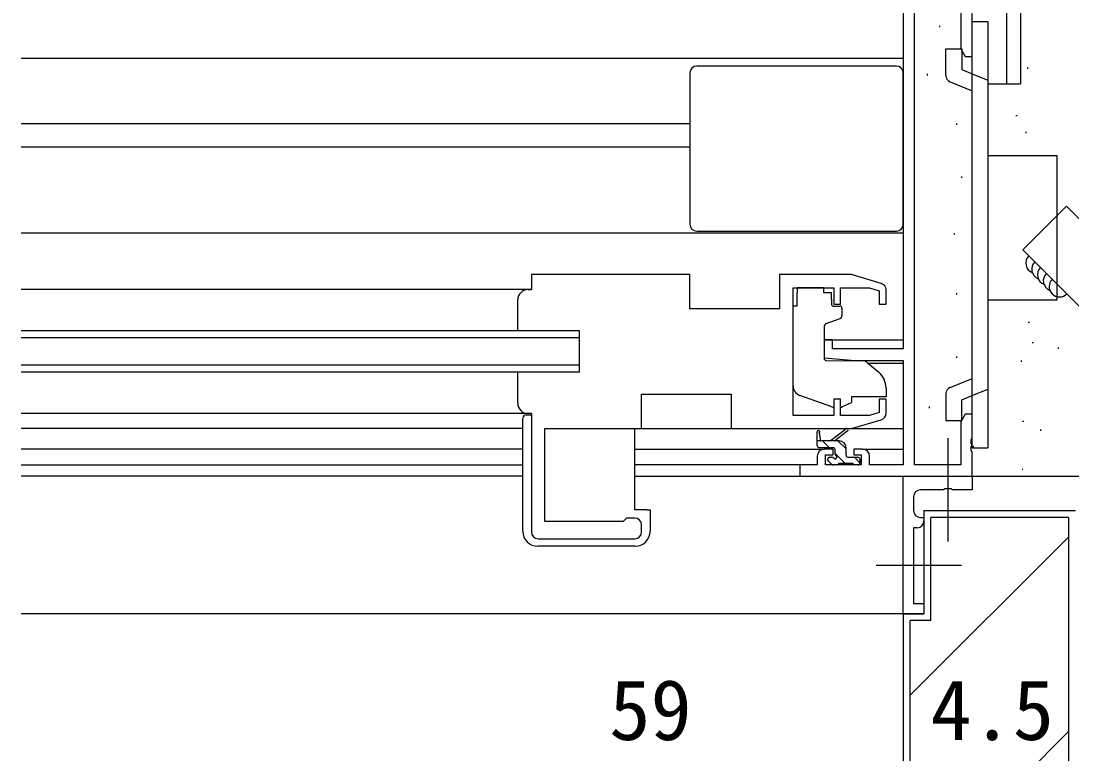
# Model space of a CAD drawing. Units: millimetres, scale not verified. Extents: x -525 to 525, y -780 to 776.
# Drawn here: x 81.9 to 234.5, y -484.4 to -377.9 of the extents above; entities that cross this region are included whole.
import ezdxf
from ezdxf.enums import TextEntityAlignment as Align

# ---------------------------------------------------------------- set-up
doc = ezdxf.new("R2010")
doc.units = ezdxf.units.MM
doc.header["$LTSCALE"] = 4
for name, color, linetype in [('0-2_YKK_11', 7, 'Continuous'), ('0-3_YKK_12', 2, 'Continuous'), ('0-4_YKK_13', 4, 'Continuous'), ('0-6_YKK_D', 6, 'Continuous'), ('0-8_YSS_K', 3, 'Continuous'), ('0-9_YSS_KE', 3, 'Continuous')]:
    doc.layers.add(name, color=color, linetype=linetype)
doc.styles.add('ＭＳ ゴシック', font='')
doc.styles.get('ＭＳ ゴシック').set_extended_font_data('MS Gothic')

msp = doc.modelspace()

# ---------------------------------------------------------------- linework, layer by layer
at = {"layer": '0-2_YKK_11'}
for p, q in [((156.001, -434.999), (156.001, -452.199)), ((211.501, -447.099), (211.501, -449.099)), ((172.001, -452.199), (172.001, -451.199)), ((157.001, -453.199), (171.001, -453.199))]:
    msp.add_line(p, q, dxfattribs=at)
for points in [[(211.631, -442.469), (211.631, -375.729), (218.371, -375.729), (218.371, -382.008), (219.001, -383.099), (220.001, -383.099), (220.001, -374.099), (195.001, -374.099), (195.001, -375.729), (210.001, -375.729), (210.001, -425.599), (199.701, -425.599), (199.701, -424.299), (198.501, -424.299), (198.501, -426.906), (203.001, -427.299), (210.001, -427.299), (210.001, -442.469), (205.101, -442.469), (205.101, -441.199)], [(206.788, -416.086), (202.501, -414.799), (192.001, -414.799), (192.001, -419.799), (179.001, -419.799), (179.001, -414.799), (156.001, -414.799), (156.001, -416.999)], [(207.501, -434.955), (207.501, -432.899), (206.501, -432.899), (206.501, -434.851), (205.106, -435.269), (200.901, -435.269), (200.901, -432.899), (199.901, -432.899), (199.901, -435.269), (194.001, -435.269), (194.001, -416.729), (199.901, -416.729), (199.901, -419.099), (200.901, -419.099), (200.901, -416.729), (205.106, -416.729), (206.501, -417.148), (206.501, -419.099), (207.501, -419.099), (207.501, -417.043)], [(171.001, -450.199), (169.801, -450.199), (169.501, -450.499), (169.301, -450.699), (157.931, -450.699), (157.931, -437.199), (172.001, -437.199), (172.001, -432.199), (185.001, -432.199), (185.001, -437.199), (202.501, -437.199), (206.788, -435.913)], [(197.501, -441.199), (197.501, -442.469), (195.001, -442.469), (195.001, -444.099), (220.001, -444.099), (220.001, -440.558), (219.881, -440.374), (219.881, -439.824), (220.001, -439.641), (220.001, -439.558), (219.881, -439.374), (219.881, -438.824), (220.001, -438.641), (220.001, -435.099), (219.001, -435.099), (218.371, -436.191), (218.371, -442.469), (211.631, -442.469)], [(204.101, -440.199), (202.801, -440.199), (202.801, -440.999), (203.901, -440.999), (203.901, -442.469), (198.701, -442.469), (198.701, -440.999), (199.801, -440.999), (199.801, -440.199), (198.501, -440.199)], [(210.001, -464.099), (210.001, -444.099), (220.001, -444.099), (220.001, -446.099), (217.171, -446.099), (216.98, -445.957), (216.021, -445.956), (215.83, -446.099), (212.501, -446.099)], [(212.501, -450.099), (213.001, -450.099), (213.001, -450.599)], [(212.001, -451.599), (211.501, -451.599), (211.501, -462.599), (213.001, -462.599), (213.001, -464.099), (210.001, -464.099)]]:
    msp.add_lwpolyline(points, dxfattribs=at)
for centre, start, end in [((206.501, -417.043), 359.99996, 73.30075), ((206.501, -434.955), 286.69924, 0.00002), ((198.501, -441.199), 90.00001, 179.99999), ((204.101, -441.199), 0.00001, 89.99999), ((212.501, -447.099), 90.0001, 180.00008), ((171.001, -451.199), 0.00002, 90), ((212.501, -449.099), 180.0001, 270.00008), ((212.001, -450.599), 270.0001, 0.00008), ((157.001, -452.199), 180, 269.99998), ((171.001, -452.199), 269.99998, 359.99996)]:
    msp.add_arc(centre, 1, start, end, dxfattribs=at)
at = {"layer": '0-3_YKK_12'}
for p, q in [((225.001, -314.101), (225.001, -387.099)), ((210.001, -383.399), (81.871, -383.399)), ((222.301, -387.101), (227.001, -387.101)), ((179.001, -392.899), (81.871, -392.899)), ((179.001, -396.299), (81.871, -396.299)), ((210.001, -408.799), (81.871, -408.799)), ((163.001, -422.999), (81.871, -422.999)), ((163.001, -423.999), (81.871, -423.999)), ((163.001, -428.999), (163.001, -422.999)), ((198.501, -424.299), (210.001, -424.299)), ((163.001, -427.999), (81.871, -427.999)), ((204.877, -427.699), (210.001, -427.699)), ((163.001, -428.999), (81.871, -428.999)), ((154.736, -437.199), (81.871, -437.199)), ((154.736, -440.199), (81.871, -440.199)), ((171.036, -440.199), (198.501, -440.199)), ((204.101, -440.199), (210.001, -440.199)), ((81.871, -442.469), (154.736, -442.469)), ((195.301, -442.469), (171.036, -442.469)), ((154.736, -444.099), (81.871, -444.099)), ((171.036, -444.099), (195.301, -444.099)), ((210.001, -464.099), (81.871, -464.099))]:
    msp.add_line(p, q, dxfattribs=at)
msp.add_lwpolyline([(227.001, -299.101), (227.001, -314.101), (227.001, -387.099)], dxfattribs=at)
at = {"layer": '0-4_YKK_13'}
for p, q in [((220.001, -440.005), (220.001, -378.006)), ((216.201, -385.882), (216.201, -382.006)), ((209.001, -384.5), (180.001, -384.5)), ((179.001, -385.5), (179.001, -407.5)), ((210.001, -407.5), (210.001, -385.5)), ((220.001, -385.612), (222.301, -386.541)), ((216.826, -386.81), (220.001, -388.092)), ((180.001, -408.5), (209.001, -408.5)), ((156.001, -416.999), (81.871, -416.999)), ((155.501, -416.999), (156.001, -416.999)), ((198.401, -416.729), (194.601, -416.729)), ((194.601, -416.729), (194.601, -417.399)), ((194.601, -418.399), (194.601, -417.399)), ((198.401, -416.729), (198.401, -417.399)), ((198.401, -417.399), (199.571, -417.399)), ((199.571, -418.399), (199.571, -417.399)), ((154.001, -422.999), (154.001, -418.499)), ((194.601, -419.399), (194.001, -419.399)), ((194.001, -430.955), (194.001, -419.399)), ((194.601, -419.399), (194.601, -418.399)), ((199.571, -418.399), (199.571, -419.099)), ((199.871, -419.399), (200.801, -419.399)), ((201.101, -419.699), (201.101, -420.749)), ((232.301, -418.506), (222.301, -418.506)), ((200.772, -421.219), (198.771, -421.947)), ((198.501, -422.396), (198.501, -427.002)), ((198.718, -427.301), (204.104, -427.348)), ((204.738, -427.582), (206.429, -429.001)), ((154.001, -433.499), (154.001, -428.999)), ((216.826, -431.201), (220.001, -429.919)), ((207.501, -431.3), (207.501, -432.599)), ((220.001, -432.399), (222.301, -431.47)), ((199.629, -434.04), (194.991, -432.365)), ((201.194, -434.006), (202.501, -433.397)), ((202.501, -432.899), (202.501, -433.397)), ((156.001, -434.999), (81.871, -434.999)), ((154.736, -452.099), (154.736, -435.699)), ((155.236, -435.199), (156.001, -435.199)), ((156.001, -434.999), (155.501, -434.999)), ((171.036, -448.999), (171.036, -437.199)), ((171.501, -437.199), (192.501, -437.199)), ((178.501, -437.199), (192.501, -437.199)), ((197.501, -439.669), (197.501, -437.67)), ((197.801, -437.843), (197.999, -438.969)), ((199.401, -438.969), (201.618, -437.287)), ((200.001, -438.969), (201.82, -437.568)), ((202.427, -437.199), (210.001, -437.199)), ((202.427, -437.199), (210.001, -437.199)), ((200.701, -438.969), (197.501, -438.969)), ((199.275, -439.969), (198.275, -438.969)), ((201.701, -440.15), (200.52, -438.969)), ((216.501, -453.615), (216.501, -438.583)), ((199.801, -439.969), (197.801, -439.969)), ((200.101, -440.908), (200.101, -440.269)), ((201.575, -442.269), (200.101, -440.795)), ((201.701, -441.069), (201.701, -439.969)), ((220.001, -440.005), (222.301, -440.005)), ((199.588, -442.382), (199.088, -441.882)), ((199.301, -441.369), (199.64, -441.369)), ((200.401, -442.469), (199.801, -442.469)), ((202.701, -442.269), (200.601, -442.269)), ((202.001, -441.369), (203.401, -441.369)), ((203.401, -442.469), (202.901, -442.469)), ((203.701, -442.15), (202.92, -441.369)), ((203.701, -441.669), (203.701, -442.169)), ((172.736, -448.999), (171.036, -448.999)), ((172.736, -448.999), (173.236, -448.999)), ((173.236, -448.999), (173.236, -452.099)), ((171.036, -454.299), (156.936, -454.299)), ((218.438, -457.099), (206.068, -457.099))]:
    msp.add_line(p, q, dxfattribs=at)
for points in [[(220.001, -378.006), (222.301, -378.006), (222.301, -440.005)], [(216.201, -382.006), (218.501, -382.006), (218.501, -385.006), (220.001, -385.612)], [(222.301, -397.506), (232.301, -397.506), (232.301, -418.506)], [(207.501, -432.599), (202.501, -432.599), (202.501, -432.899)], [(216.201, -432.129), (216.201, -436.005), (218.501, -436.005), (218.501, -433.005), (220.001, -432.399)]]:
    msp.add_lwpolyline(points, dxfattribs=at)
for centre, radius, start, end in [((180.001, -385.5), 1, 90, 180), ((209.001, -385.5), 1, 0, 90), ((217.201, -385.882), 1, 180.00087, 248.00572), ((180.001, -407.5), 1, 180, 270), ((209.001, -407.5), 1, 270, 0), ((155.501, -418.499), 1.5, 90, 180), ((199.871, -419.099), 0.3, 180, 270), ((200.801, -419.699), 0.3, 360, 90), ((200.601, -420.749), 0.5, 290, 360), ((199.001, -422.396), 0.5, 110, 180), ((198.801, -427.002), 0.3, 180, 269.5), ((204.095, -428.348), 1, 50, 89.5), ((204.501, -431.3), 3, 360, 50), ((195.501, -430.955), 1.5, 180, 250.14674), ((217.201, -432.129), 1, 111.99428, 179.99913), ((155.501, -433.499), 1.5, 180, 270), ((199.968, -433.099), 1, 250.14674, 266.11316), ((200.772, -433.099), 1, 277.40692, 295), ((155.236, -435.699), 0.5, 90, 180), ((197.701, -437.67), 0.2, 300, 180), ((201.801, -437.369), 0.2, 275.58289, 155.58289), ((200.701, -439.969), 1, 0, 90), ((197.801, -439.669), 0.3, 180, 270), ((199.801, -440.269), 0.3, 0, 90), ((200.401, -440.908), 0.3, 180, 236.94427), ((202.001, -441.069), 0.3, 180, 270), ((199.301, -441.669), 0.3, 90, 225), ((199.801, -442.169), 0.3, 225, 270), ((199.64, -441.669), 0.3, 33.05573, 90), ((200.101, -441.369), 0.25, 213.05573, 56.94427), ((200.401, -442.269), 0.2, 270, 0), ((202.901, -442.269), 0.2, 180, 270), ((203.401, -441.669), 0.3, 0, 90), ((203.401, -442.169), 0.3, 270, 0), ((156.936, -452.099), 2.2, 180, 270), ((171.036, -452.099), 2.2, 270, 0)]:
    msp.add_arc(centre, radius, start, end, dxfattribs=at)
at = {"layer": '0-8_YSS_K'}
for p, q in [((215.261, -378.636), (215.261, -378.836)), ((213.487, -385.646), (213.487, -385.846)), ((228.043, -384.702), (228.043, -384.902)), ((226.339, -391.67), (226.539, -391.67)), ((217.746, -392.833), (217.746, -393.033)), ((227.809, -394.06), (227.809, -394.26)), ((218.456, -400.553), (218.456, -400.753)), ((233.728, -404.85), (227.349, -411.2)), ((217.391, -408.805), (217.391, -409.005)), ((227.349, -411.2), (242.161, -426.079)), ((217.746, -417.501), (217.746, -417.701)), ((228.117, -421.702), (228.317, -421.702)), ((228.71, -424.666), (228.91, -424.666)), ((232.488, -425.406), (232.488, -425.606)), ((217.746, -426.729), (217.746, -426.929)), ((227.107, -427.277), (227.107, -427.477)), ((213.753, -434.005), (213.753, -434.205)), ((227.326, -436.126), (227.526, -436.126)), ((229.914, -437.336), (229.914, -437.536)), ((220.172, -439.683), (220.172, -439.883)), ((219.5, -444.099), (250, -444.099)), ((227.277, -443.069), (227.377, -443.069)), ((214, -465.099), (214, -450.099)), ((234.001, -450.099), (214, -450.099)), ((234.001, -450.099), (234.001, -528.099)), ((234.001, -452.962), (211.001, -475.962)), ((211.001, -553.099), (211.001, -465.099)), ((214, -465.099), (211.001, -465.099)), ((234.001, -481.246), (211.001, -504.246))]:
    msp.add_line(p, q, dxfattribs=at)
msp.add_lwpolyline([(233.727, -404.85), (248.54, -419.729), (260.15, -431.393)], dxfattribs=at)
for centre, end in [((229.298, -413.158), 248.44846), ((230.145, -414.008), 248.44846), ((230.991, -414.859), 248.44846), ((231.838, -415.709), 248.44846), ((232.685, -416.559), 314.87028)]:
    msp.add_arc(centre, 1.5, 134.87028, end, dxfattribs=at)
at = {"layer": '0-9_YSS_KE'}
for p, q in [((213.001, -449.1), (213.001, -464.099)), ((213.001, -449.1), (235.001, -449.1)), ((210.001, -464.099), (210.001, -554.099)), ((210.001, -464.099), (213.001, -464.099))]:
    msp.add_line(p, q, dxfattribs=at)

# ---------------------------------------------------------------- texts
at = {"layer": '0-6_YKK_D', "style": 'ＭＳ ゴシック'}
for s, p in [('59', (167.308, -485.1)), ('4.5', (213.937, -485.1))]:
    msp.add_text(s, height=8.798, dxfattribs=at).set_placement(p, align=Align.BOTTOM_LEFT)

doc.saveas('drawing.dxf')
